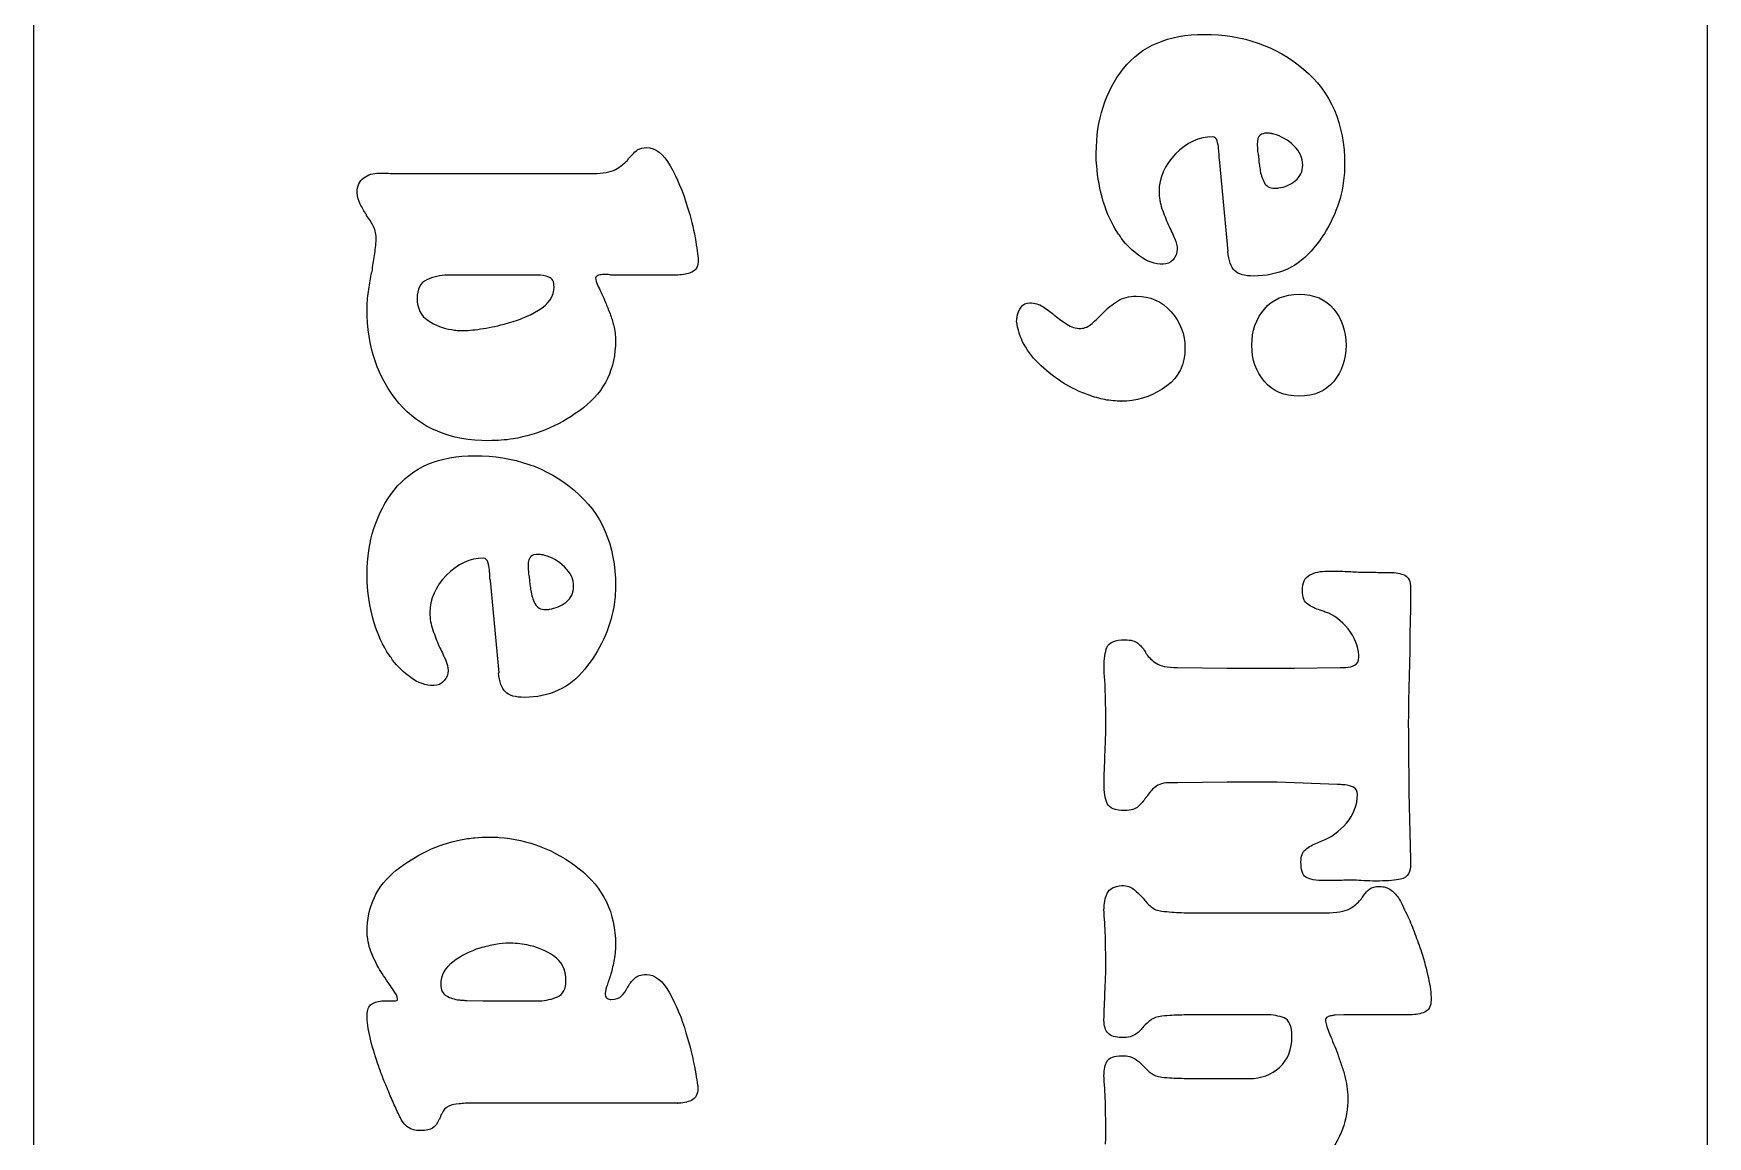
# Model space of a CAD drawing. Extents: x 0 to 771, y 958 to 1701.
# Drawn here: x 674.8 to 759.8, y 1334.8 to 1390.8 of the extents above; entities that cross this region are included whole.
import ezdxf

# ---------------------------------------------------------------- set-up
doc = ezdxf.new("R2010")
doc.units = 0
doc.layers.add('H0114_Printing', color=7, linetype='CONTINUOUS')

msp = doc.modelspace()

# ---------------------------------------------------------------- linework, layer by layer
at = {"layer": 'H0114_Printing', "color": 1}
for points in [[(674.770683, 1432.713064), (674.770683, 1303.945067)], [(759.809681, 1303.945067), (759.809681, 1432.713064)]]:
    msp.add_lwpolyline(points, dxfattribs=at)
at = {"layer": 'H0114_Printing', "color": 4}
for points in [[(728.759582, 1384.458265), (728.759582, 1384.770265)], [(734.998582, 1384.550265), (734.998582, 1384.677265)], [(735.460582, 1379.778266), (735.021582, 1384.470265)], [(736.985582, 1384.654265), (737.008582, 1384.654265)], [(692.319083, 1383.759065), (692.643083, 1383.759065)], [(692.989083, 1383.736065), (693.313083, 1383.736065), (693.637083, 1383.736065), (693.660083, 1383.736065)], [(693.660083, 1383.736065), (703.204082, 1383.736065)], [(737.817582, 1382.990265), (737.921582, 1382.990265)], [(691.696083, 1381.610065), (691.696083, 1381.645065)], [(735.437582, 1379.778266), (735.460582, 1379.778266)], [(696.225083, 1378.583066), (696.006083, 1378.583066), (695.809083, 1378.583066)], [(700.362082, 1378.583066), (700.303082, 1378.583066), (700.246082, 1378.583066), (700.084082, 1378.583066), (696.225083, 1378.583066)], [(703.978082, 1378.606066), (703.828082, 1378.606066), (703.793082, 1378.606066), (703.758082, 1378.606066)], [(707.502082, 1378.583066), (704.313082, 1378.583066), (704.221082, 1378.583066), (704.105082, 1378.583066)], [(739.065682, 1377.606866), (739.088682, 1377.606866)], [(730.307682, 1372.175866), (730.157682, 1372.175866), (730.006682, 1372.175866), (730.029682, 1372.175866)], [(691.719383, 1363.065666), (691.719383, 1363.377666)], [(697.958383, 1363.157666), (697.958383, 1363.284666)], [(699.945383, 1363.261666), (699.968383, 1363.261666)], [(698.420383, 1358.385666), (697.981383, 1363.077666)], [(700.777382, 1361.597666), (700.881382, 1361.597666)], [(742.093181, 1359.182566), (742.093181, 1359.227566), (742.093181, 1359.274566)], [(698.397383, 1358.385666), (698.420383, 1358.385666)], [(732.878182, 1358.650566), (735.402182, 1358.627566), (738.829182, 1358.627566)], [(738.829182, 1358.627566), (741.145181, 1358.650566), (741.272181, 1358.650566), (741.423181, 1358.650566)], [(741.099181, 1352.711566), (741.053181, 1352.711566), (741.007181, 1352.711566), (737.949182, 1352.827566), (735.402182, 1352.827566), (732.901182, 1352.804566), (732.577182, 1352.804566)], [(697.911783, 1350.043866), (698.154783, 1350.043866)], [(741.145181, 1347.835566), (740.787181, 1347.835566), (740.429181, 1347.835566)], [(741.861181, 1347.858566), (741.503181, 1347.858566)], [(743.145181, 1347.812566), (743.052181, 1347.812566), (742.958181, 1347.812566)], [(734.097582, 1346.195366), (734.120582, 1346.195366)], [(734.120582, 1346.195366), (740.405581, 1346.195366)], [(691.718783, 1345.087866), (691.718783, 1345.213866)], [(704.936782, 1342.394866), (704.959782, 1342.417866)], [(692.550783, 1341.724866), (693.081783, 1341.724866), (693.104783, 1341.724866)], [(696.779783, 1341.747866), (697.610783, 1341.724866), (700.037782, 1341.724866)], [(700.037782, 1341.724866), (700.245782, 1341.724866), (700.476782, 1341.724866)], [(737.375582, 1341.019366), (736.957582, 1341.019366), (734.131582, 1341.019366)], [(744.727581, 1341.019366), (741.330581, 1341.019366), (740.891581, 1340.996366)], [(734.108582, 1337.783367), (736.517582, 1337.783367)], [(707.501782, 1336.525867), (697.795783, 1336.525867), (696.709783, 1336.525867)], [(707.478782, 1336.525867), (707.501782, 1336.525867)]]:
    msp.add_lwpolyline(points, dxfattribs=at)
for points in [[(730.133582, 1389.056265), (731.050582, 1390.220265), (732.417582, 1390.801265), (734.235582, 1390.801265)], [(734.235582, 1390.801265), (736.207582, 1390.801265), (737.890582, 1390.216265), (739.284582, 1389.045265)], [(728.759582, 1384.770265), (728.759582, 1386.465265), (729.217582, 1387.894265), (730.133582, 1389.056265)], [(739.284582, 1389.045265), (740.679581, 1387.874265), (741.376581, 1386.257265), (741.376581, 1384.192265)], [(734.674582, 1385.602265), (733.981582, 1385.602265), (733.353582, 1385.313265), (732.791582, 1384.735265)], [(734.893582, 1385.394265), (734.855582, 1385.517265), (734.782582, 1385.587265), (734.674582, 1385.602265)], [(734.975582, 1385.001265), (734.959582, 1385.139265), (734.932582, 1385.271265), (734.893582, 1385.394265)], [(737.077582, 1385.683265), (736.985582, 1385.613265), (736.939582, 1385.455265), (736.939582, 1385.209265)], [(737.424582, 1385.786265), (737.286582, 1385.786265), (737.170582, 1385.752265), (737.077582, 1385.683265)], [(737.609582, 1385.775265), (737.547582, 1385.783265), (737.485582, 1385.786265), (737.424582, 1385.786265)], [(737.771582, 1385.740265), (737.724582, 1385.756265), (737.670582, 1385.767265), (737.609582, 1385.775265)], [(738.787582, 1385.151265), (738.479582, 1385.451265), (738.140582, 1385.648265), (737.771582, 1385.740265)], [(704.944082, 1384.406065), (704.975082, 1384.453065), (705.010082, 1384.499065), (705.049082, 1384.545065)], [(705.049082, 1384.545065), (705.088082, 1384.591065), (705.130082, 1384.638065), (705.177082, 1384.684065)], [(705.177082, 1384.684065), (705.269082, 1384.792065), (705.370082, 1384.880065), (705.478082, 1384.950065)], [(705.478082, 1384.950065), (705.586082, 1385.019065), (705.733082, 1385.054065), (705.919082, 1385.054065)], [(705.919082, 1385.054065), (706.368082, 1385.054065), (706.767082, 1384.745065), (707.114082, 1384.129065)], [(728.781582, 1384.146265), (728.766582, 1384.254265), (728.759582, 1384.358265), (728.759582, 1384.458265)], [(732.791582, 1384.735265), (732.228582, 1384.158265), (731.947582, 1383.522265), (731.947582, 1382.828265)], [(734.986582, 1384.828265), (734.978582, 1384.882265), (734.975582, 1384.940265), (734.975582, 1385.001265)], [(734.998582, 1384.677265), (734.998582, 1384.723265), (734.994582, 1384.774265), (734.986582, 1384.828265)], [(735.021582, 1384.470265), (735.005582, 1384.485265), (734.998582, 1384.512265), (734.998582, 1384.550265)], [(736.939582, 1385.209265), (736.939582, 1385.117265), (736.943582, 1385.024265), (736.950582, 1384.932265)], [(736.950582, 1384.932265), (736.958582, 1384.839265), (736.970582, 1384.747265), (736.985582, 1384.654265)], [(737.008582, 1384.654265), (736.993582, 1384.639265), (736.989582, 1384.616265), (736.997582, 1384.585265)], [(736.997582, 1384.585265), (737.004582, 1384.554265), (737.008582, 1384.531265), (737.008582, 1384.516265)], [(737.008582, 1384.516265), (737.008582, 1384.423265), (737.016582, 1384.331265), (737.031582, 1384.238265)], [(739.249582, 1384.169265), (739.249582, 1384.524265), (739.095582, 1384.850265), (738.787582, 1385.151265)], [(691.545083, 1383.517065), (691.769083, 1383.679065), (692.026083, 1383.759065), (692.319083, 1383.759065)], [(692.643083, 1383.759065), (692.751083, 1383.759065), (692.866083, 1383.752065), (692.989083, 1383.736065)], [(703.204082, 1383.736065), (703.699082, 1383.736065), (704.074082, 1383.806065), (704.329082, 1383.944065)], [(704.329082, 1383.944065), (704.584082, 1384.083065), (704.790082, 1384.237065), (704.944082, 1384.406065)], [(707.114082, 1384.129065), (707.462082, 1383.513065), (707.752082, 1382.827065), (707.985082, 1382.072065)], [(729.116582, 1382.320265), (728.940582, 1382.921265), (728.827582, 1383.530265), (728.781582, 1384.146265)], [(737.031582, 1384.238265), (737.046582, 1384.146265), (737.062582, 1384.053265), (737.077582, 1383.961265)], [(737.077582, 1383.961265), (737.108582, 1383.715265), (737.177582, 1383.491265), (737.286582, 1383.291265)], [(738.869582, 1383.372265), (739.123582, 1383.580265), (739.249582, 1383.846265), (739.249582, 1384.169265)], [(741.353581, 1383.661265), (741.337581, 1383.476265), (741.314581, 1383.291265), (741.283581, 1383.106265)], [(741.376581, 1384.192265), (741.376581, 1384.023265), (741.368581, 1383.846265), (741.353581, 1383.661265)], [(691.210083, 1382.766065), (691.210083, 1383.105065), (691.322083, 1383.355065), (691.545083, 1383.517065)], [(691.372083, 1382.176065), (691.279083, 1382.354065), (691.226083, 1382.550065), (691.210083, 1382.766065)], [(731.947582, 1382.828265), (731.947582, 1382.521265), (731.997582, 1382.228265), (732.097582, 1381.951265)], [(737.286582, 1383.291265), (737.393582, 1383.091265), (737.570582, 1382.990265), (737.817582, 1382.990265)], [(737.921582, 1382.990265), (737.959582, 1382.990265), (737.994582, 1382.998265), (738.025582, 1383.013265)], [(738.025582, 1383.013265), (738.333582, 1383.045265), (738.614582, 1383.164265), (738.869582, 1383.372265)], [(741.283581, 1383.106265), (741.083581, 1381.966265), (740.593581, 1380.919265), (739.816582, 1379.963266)], [(691.673083, 1381.657065), (691.565083, 1381.826065), (691.465083, 1382.000065), (691.372083, 1382.176065)], [(707.985082, 1382.072065), (708.155082, 1381.518065), (708.286082, 1380.986065), (708.379082, 1380.478065)], [(729.891582, 1380.656265), (729.552582, 1381.165265), (729.293582, 1381.719265), (729.116582, 1382.320265)], [(732.097582, 1381.951265), (732.198582, 1381.673265), (732.302582, 1381.404265), (732.409582, 1381.142265)], [(691.696083, 1381.645065), (691.696083, 1381.653065), (691.688083, 1381.657065), (691.673083, 1381.657065)], [(692.042083, 1381.044065), (691.950083, 1381.237065), (691.834083, 1381.425065), (691.696083, 1381.610065)], [(692.181083, 1380.385065), (692.181083, 1380.632065), (692.135083, 1380.852065), (692.042083, 1381.044065)], [(732.409582, 1381.142265), (732.532582, 1380.895265), (732.641582, 1380.664265), (732.733582, 1380.449265)], [(692.088083, 1379.577066), (692.135083, 1379.839066), (692.165083, 1380.108065), (692.181083, 1380.385065)], [(708.379082, 1380.478065), (708.472082, 1379.970066), (708.526082, 1379.592066), (708.542082, 1379.346066)], [(729.972582, 1380.552265), (729.948582, 1380.591265), (729.921582, 1380.626265), (729.891582, 1380.656265)], [(730.052582, 1380.426265), (730.021582, 1380.472265), (729.995582, 1380.514265), (729.972582, 1380.552265)], [(730.977582, 1379.536266), (730.607582, 1379.805266), (730.299582, 1380.102265), (730.052582, 1380.426265)], [(732.733582, 1380.449265), (732.825582, 1380.233265), (732.871582, 1380.048265), (732.871582, 1379.894266)], [(691.973083, 1378.768066), (692.004083, 1379.045066), (692.042083, 1379.315066), (692.088083, 1379.577066)], [(708.542082, 1379.346066), (708.542082, 1379.038066), (708.434082, 1378.833066), (708.218082, 1378.733066)], [(732.156582, 1379.131266), (731.739582, 1379.131266), (731.347582, 1379.266266), (730.977582, 1379.536266)], [(732.664582, 1379.362266), (732.525582, 1379.209266), (732.355582, 1379.131266), (732.156582, 1379.131266)], [(732.871582, 1379.894266), (732.871582, 1379.694266), (732.803582, 1379.517266), (732.664582, 1379.362266)], [(735.783582, 1378.807266), (735.599582, 1378.993266), (735.483582, 1379.316266), (735.437582, 1379.778266)], [(739.816582, 1379.963266), (739.038582, 1379.008266), (738.017582, 1378.530266), (736.754582, 1378.530266)], [(691.788083, 1377.739066), (691.834083, 1378.040066), (691.880083, 1378.329066), (691.927083, 1378.606066)], [(691.927083, 1378.606066), (691.942083, 1378.637066), (691.950083, 1378.668066), (691.950083, 1378.699066)], [(691.950083, 1378.699066), (691.950083, 1378.730066), (691.958083, 1378.753066), (691.973083, 1378.768066)], [(695.809083, 1378.583066), (695.424083, 1378.568066), (695.070083, 1378.487066), (694.746083, 1378.340066)], [(700.951082, 1378.479066), (700.773082, 1378.549066), (700.577082, 1378.583066), (700.362082, 1378.583066)], [(703.470082, 1378.572066), (703.384082, 1378.549066), (703.334082, 1378.498066), (703.319082, 1378.421066)], [(703.758082, 1378.606066), (703.650082, 1378.606066), (703.554082, 1378.595066), (703.470082, 1378.572066)], [(704.105082, 1378.583066), (704.074082, 1378.599066), (704.032082, 1378.606066), (703.978082, 1378.606066)], [(708.218082, 1378.733066), (708.002082, 1378.633066), (707.764082, 1378.583066), (707.502082, 1378.583066)], [(736.754582, 1378.530266), (736.292582, 1378.530266), (735.968582, 1378.623266), (735.783582, 1378.807266)], [(691.719083, 1376.850066), (691.719083, 1377.143066), (691.741083, 1377.439066), (691.788083, 1377.739066)], [(694.746083, 1378.340066), (694.422083, 1378.194066), (694.261083, 1377.874066), (694.261083, 1377.381066)], [(700.419082, 1376.792066), (700.951082, 1377.108066), (701.216082, 1377.505066), (701.216082, 1377.982066)], [(701.216082, 1377.982066), (701.216082, 1378.244066), (701.128082, 1378.410066), (700.951082, 1378.479066)], [(703.319082, 1378.421066), (703.319082, 1378.344066), (703.373082, 1378.194066), (703.481082, 1377.971066)], [(703.481082, 1377.971066), (703.589082, 1377.747066), (703.704082, 1377.490066), (703.828082, 1377.197066)], [(693.336083, 1372.078066), (692.258083, 1373.349066), (691.719083, 1374.940066), (691.719083, 1376.850066)], [(694.261083, 1377.381066), (694.261083, 1376.889066), (694.446083, 1376.519066), (694.815083, 1376.272066)], [(698.674083, 1376.087066), (699.306083, 1376.242066), (699.888083, 1376.476066), (700.419082, 1376.792066)], [(703.828082, 1377.197066), (703.905082, 1377.012066), (703.981082, 1376.819066), (704.059082, 1376.619066)], [(724.737682, 1376.497866), (724.769682, 1376.666866), (724.837682, 1376.820866), (724.945682, 1376.959866)], [(724.945682, 1376.959866), (725.053682, 1377.097866), (725.200682, 1377.167866), (725.384682, 1377.167866)], [(725.384682, 1377.167866), (725.631682, 1377.167866), (725.851682, 1377.105866), (726.043682, 1376.982866)], [(726.043682, 1376.982866), (726.235682, 1376.859866), (726.425682, 1376.720866), (726.609682, 1376.566866)], [(729.128682, 1376.682866), (729.328682, 1376.897866), (729.563682, 1377.090866), (729.833682, 1377.259866)], [(729.833682, 1377.259866), (730.102682, 1377.429866), (730.422682, 1377.513866), (730.792682, 1377.513866)], [(730.792682, 1377.513866), (731.500682, 1377.513866), (732.089682, 1377.248866), (732.559682, 1376.716866)], [(736.661682, 1375.018866), (736.661682, 1375.742866), (736.873682, 1376.354866), (737.297682, 1376.855866)], [(737.297682, 1376.855866), (737.720682, 1377.356866), (738.309682, 1377.606866), (739.065682, 1377.606866)], [(739.088682, 1377.606866), (739.827682, 1377.606866), (740.405681, 1377.356866), (740.821681, 1376.855866)], [(740.821681, 1376.855866), (741.237681, 1376.354866), (741.445681, 1375.742866), (741.445681, 1375.018866)], [(694.815083, 1376.272066), (695.185083, 1376.026066), (695.585083, 1375.872066), (696.017083, 1375.810066)], [(697.484083, 1375.844066), (697.862083, 1375.899066), (698.258083, 1375.980066), (698.674083, 1376.087066)], [(704.059082, 1376.619066), (704.135082, 1376.419066), (704.197082, 1376.218066), (704.244082, 1376.018066)], [(704.244082, 1376.018066), (704.274082, 1375.895066), (704.297082, 1375.768066), (704.313082, 1375.637066)], [(724.714682, 1376.242866), (724.714682, 1376.288866), (724.718682, 1376.331866), (724.726682, 1376.370866)], [(725.951682, 1373.977866), (725.219682, 1374.656866), (724.806682, 1375.411866), (724.714682, 1376.242866)], [(724.726682, 1376.370866), (724.734682, 1376.408866), (724.737682, 1376.450866), (724.737682, 1376.497866)], [(726.609682, 1376.566866), (726.625682, 1376.551866), (726.640682, 1376.535866), (726.655682, 1376.520866)], [(726.655682, 1376.520866), (726.856682, 1376.366866), (727.060682, 1376.219866), (727.268682, 1376.081866)], [(727.268682, 1376.081866), (727.476682, 1375.942866), (727.711682, 1375.873866), (727.973682, 1375.873866)], [(727.973682, 1375.873866), (728.080682, 1375.873866), (728.181682, 1375.896866), (728.273682, 1375.942866)], [(728.273682, 1375.942866), (728.365682, 1375.988866), (728.458682, 1376.050866), (728.550682, 1376.127866)], [(728.550682, 1376.127866), (728.643682, 1376.204866), (728.739682, 1376.292866), (728.839682, 1376.393866)], [(728.839682, 1376.393866), (728.940682, 1376.493866), (729.035682, 1376.589866), (729.128682, 1376.682866)], [(732.559682, 1376.716866), (733.029682, 1376.185866), (733.265682, 1375.572866), (733.265682, 1374.879866)], [(696.017083, 1375.810066), (696.109083, 1375.795066), (696.202083, 1375.784066), (696.294083, 1375.775066)], [(696.294083, 1375.775066), (696.386083, 1375.768066), (696.471083, 1375.764066), (696.548083, 1375.764066)], [(696.548083, 1375.764066), (696.795083, 1375.764066), (697.107083, 1375.791066), (697.484083, 1375.844066)], [(704.336082, 1375.255066), (704.336082, 1373.823066), (703.793082, 1372.687066), (702.707082, 1371.847066)], [(704.313082, 1375.637066), (704.328082, 1375.506066), (704.336082, 1375.379066), (704.336082, 1375.255066)], [(733.265682, 1374.879866), (733.265682, 1374.047866), (732.956682, 1373.404866), (732.340682, 1372.950866)], [(737.297682, 1373.180866), (736.873682, 1373.681866), (736.661682, 1374.294866), (736.661682, 1375.018866)], [(741.445681, 1375.018866), (741.445681, 1374.294866), (741.237681, 1373.681866), (740.821681, 1373.180866)], [(728.342682, 1372.499866), (727.480682, 1372.807866), (726.682682, 1373.300866), (725.951682, 1373.977866)], [(732.340682, 1372.950866), (731.724682, 1372.495866), (731.046682, 1372.237866), (730.307682, 1372.175866)], [(739.065682, 1372.429866), (738.309682, 1372.429866), (737.720682, 1372.680866), (737.297682, 1373.180866)], [(740.821681, 1373.180866), (740.405681, 1372.680866), (739.819682, 1372.429866), (739.065682, 1372.429866)], [(697.912083, 1370.172066), (695.940083, 1370.172066), (694.415083, 1370.807066), (693.336083, 1372.078066)], [(702.707082, 1371.847066), (701.621082, 1371.007066), (700.430082, 1370.480066), (699.137083, 1370.264066)], [(729.197682, 1372.256866), (728.920682, 1372.310866), (728.635682, 1372.391866), (728.342682, 1372.499866)], [(730.029682, 1372.175866), (729.752682, 1372.175866), (729.474682, 1372.202866), (729.197682, 1372.256866)], [(698.524083, 1370.195066), (698.316083, 1370.180066), (698.112083, 1370.172066), (697.912083, 1370.172066)], [(699.137083, 1370.264066), (698.936083, 1370.233066), (698.732083, 1370.210066), (698.524083, 1370.195066)], [(693.093383, 1367.663666), (694.010383, 1368.827666), (695.377383, 1369.408666), (697.195383, 1369.408666)], [(697.195383, 1369.408666), (699.167383, 1369.408666), (700.850382, 1368.823666), (702.244382, 1367.652666)], [(691.719383, 1363.377666), (691.719383, 1365.071666), (692.177383, 1366.501666), (693.093383, 1367.663666)], [(702.244382, 1367.652666), (703.639382, 1366.481666), (704.336382, 1364.864666), (704.336382, 1362.799666)], [(697.634383, 1364.209666), (696.941383, 1364.209666), (696.313383, 1363.920666), (695.751383, 1363.342666)], [(697.853383, 1364.001666), (697.815383, 1364.124666), (697.742383, 1364.194666), (697.634383, 1364.209666)], [(700.037382, 1364.290666), (699.945383, 1364.220666), (699.899383, 1364.062666), (699.899383, 1363.816666)], [(700.384382, 1364.393666), (700.246382, 1364.393666), (700.130382, 1364.359666), (700.037382, 1364.290666)], [(700.569382, 1364.382666), (700.507382, 1364.390666), (700.445382, 1364.393666), (700.384382, 1364.393666)], [(700.731382, 1364.347666), (700.684382, 1364.363666), (700.630382, 1364.374666), (700.569382, 1364.382666)], [(701.747382, 1363.758666), (701.439382, 1364.058666), (701.100382, 1364.255666), (700.731382, 1364.347666)], [(695.751383, 1363.342666), (695.188383, 1362.765666), (694.907383, 1362.129666), (694.907383, 1361.435666)], [(697.935383, 1363.608666), (697.919383, 1363.746666), (697.892383, 1363.878666), (697.853383, 1364.001666)], [(697.946383, 1363.435666), (697.938383, 1363.489666), (697.935383, 1363.547666), (697.935383, 1363.608666)], [(697.958383, 1363.284666), (697.958383, 1363.330666), (697.954383, 1363.381666), (697.946383, 1363.435666)], [(699.899383, 1363.816666), (699.899383, 1363.724666), (699.903383, 1363.631666), (699.910383, 1363.539666)], [(699.910383, 1363.539666), (699.918383, 1363.446666), (699.930383, 1363.354666), (699.945383, 1363.261666)], [(699.968383, 1363.261666), (699.953383, 1363.246666), (699.949383, 1363.223666), (699.957383, 1363.192666)], [(699.957383, 1363.192666), (699.964383, 1363.161666), (699.968383, 1363.138666), (699.968383, 1363.123666)], [(702.209382, 1362.776666), (702.209382, 1363.131666), (702.055382, 1363.457666), (701.747382, 1363.758666)], [(739.227182, 1362.555566), (739.227182, 1362.956566), (739.354182, 1363.222566), (739.609182, 1363.353566)], [(739.609182, 1363.353566), (739.863182, 1363.483566), (740.159181, 1363.549566), (740.498181, 1363.549566)], [(740.498181, 1363.549566), (740.762181, 1363.549566), (741.026181, 1363.546566), (741.289181, 1363.538566)], [(741.289181, 1363.538566), (741.553181, 1363.530566), (741.817181, 1363.518566), (742.081181, 1363.503566)], [(742.081181, 1363.503566), (742.344181, 1363.503566), (742.608181, 1363.499566), (742.872181, 1363.491566)], [(742.872181, 1363.491566), (743.136181, 1363.483566), (743.400181, 1363.480566), (743.664181, 1363.480566)], [(743.664181, 1363.480566), (743.972181, 1363.480566), (744.226181, 1363.433566), (744.427181, 1363.341566)], [(744.427181, 1363.341566), (744.626181, 1363.249566), (744.727181, 1363.025566), (744.727181, 1362.671566)], [(691.741383, 1362.753666), (691.726383, 1362.861666), (691.719383, 1362.965666), (691.719383, 1363.065666)], [(692.076383, 1360.927666), (691.900383, 1361.528666), (691.787383, 1362.137666), (691.741383, 1362.753666)], [(697.981383, 1363.077666), (697.965383, 1363.092666), (697.958383, 1363.119666), (697.958383, 1363.157666)], [(699.968383, 1363.123666), (699.968383, 1363.030666), (699.976383, 1362.938666), (699.991383, 1362.845666)], [(699.991383, 1362.845666), (700.006382, 1362.753666), (700.022382, 1362.660666), (700.037382, 1362.568666)], [(700.037382, 1362.568666), (700.068382, 1362.322666), (700.137382, 1362.098666), (700.246382, 1361.898666)], [(701.829382, 1361.979666), (702.083382, 1362.187666), (702.209382, 1362.453666), (702.209382, 1362.776666)], [(704.336382, 1362.799666), (704.336382, 1362.630666), (704.328382, 1362.453666), (704.313382, 1362.267666)], [(739.504182, 1361.862566), (739.320182, 1361.986566), (739.227182, 1362.216566), (739.227182, 1362.555566)], [(744.727181, 1362.671566), (744.727181, 1362.116566), (744.719181, 1361.558566), (744.704181, 1360.995566)], [(700.246382, 1361.898666), (700.353382, 1361.698666), (700.530382, 1361.597666), (700.777382, 1361.597666)], [(700.881382, 1361.597666), (700.919382, 1361.597666), (700.954382, 1361.605666), (700.985382, 1361.620666)], [(700.985382, 1361.620666), (701.293382, 1361.651666), (701.574382, 1361.771666), (701.829382, 1361.979666)], [(704.243382, 1361.713666), (704.043382, 1360.573666), (703.553382, 1359.526666), (702.776382, 1358.570666)], [(704.313382, 1362.267666), (704.297382, 1362.082666), (704.274382, 1361.898666), (704.243382, 1361.713666)], [(740.128181, 1361.561566), (739.898182, 1361.639566), (739.689182, 1361.739566), (739.504182, 1361.862566)], [(740.232181, 1361.527566), (740.194181, 1361.535566), (740.159181, 1361.547566), (740.128181, 1361.561566)], [(740.336181, 1361.492566), (740.305181, 1361.508566), (740.270181, 1361.520566), (740.232181, 1361.527566)], [(740.371181, 1361.481566), (740.363181, 1361.489566), (740.352181, 1361.492566), (740.336181, 1361.492566)], [(740.406181, 1361.469566), (740.390181, 1361.469566), (740.379181, 1361.473566), (740.371181, 1361.481566)], [(692.851383, 1359.263666), (692.512383, 1359.772666), (692.253383, 1360.326666), (692.076383, 1360.927666)], [(694.907383, 1361.435666), (694.907383, 1361.128666), (694.957383, 1360.835666), (695.057383, 1360.558666)], [(741.549181, 1360.614566), (741.218181, 1361.030566), (740.837181, 1361.315566), (740.406181, 1361.469566)], [(744.704181, 1360.995566), (744.688181, 1360.433566), (744.681181, 1359.867566), (744.681181, 1359.297566)], [(695.057383, 1360.558666), (695.158383, 1360.280666), (695.262383, 1360.011666), (695.369383, 1359.748666)], [(729.302182, 1359.678566), (729.402182, 1359.933566), (729.706182, 1360.059566), (730.215182, 1360.059566)], [(730.215182, 1360.059566), (730.524182, 1360.059566), (730.743182, 1360.002566), (730.875182, 1359.886566)], [(730.875182, 1359.886566), (731.006182, 1359.771566), (731.125182, 1359.636566), (731.233182, 1359.482566)], [(742.093181, 1359.274566), (742.062181, 1359.751566), (741.881181, 1360.198566), (741.549181, 1360.614566)], [(692.932383, 1359.159666), (692.908383, 1359.198666), (692.881383, 1359.233666), (692.851383, 1359.263666)], [(693.012383, 1359.032666), (692.981383, 1359.079666), (692.955383, 1359.121666), (692.932383, 1359.159666)], [(693.937383, 1358.143666), (693.567383, 1358.412666), (693.259383, 1358.709666), (693.012383, 1359.032666)], [(695.369383, 1359.748666), (695.492383, 1359.502666), (695.601383, 1359.271666), (695.693383, 1359.056666)], [(695.693383, 1359.056666), (695.785383, 1358.840666), (695.831383, 1358.655666), (695.831383, 1358.501666)], [(729.152182, 1358.696566), (729.152182, 1359.097566), (729.202182, 1359.424566), (729.302182, 1359.678566)], [(731.233182, 1359.482566), (731.249182, 1359.466566), (731.261182, 1359.447566), (731.268182, 1359.424566)], [(731.268182, 1359.424566), (731.276182, 1359.401566), (731.288182, 1359.374566), (731.303182, 1359.343566)], [(731.303182, 1359.343566), (731.426182, 1359.174566), (731.592182, 1359.016566), (731.801182, 1358.870566)], [(741.885181, 1358.777566), (742.023181, 1358.846566), (742.093181, 1358.981566), (742.093181, 1359.182566)], [(744.681181, 1359.297566), (744.665181, 1358.727566), (744.650181, 1358.161566), (744.634181, 1357.599566)], [(695.116383, 1357.738666), (694.699383, 1357.738666), (694.306383, 1357.873666), (693.937383, 1358.143666)], [(695.831383, 1358.501666), (695.831383, 1358.301666), (695.763383, 1358.124666), (695.624383, 1357.969666)], [(698.743383, 1357.414666), (698.559383, 1357.600666), (698.443383, 1357.923666), (698.397383, 1358.385666)], [(702.776382, 1358.570666), (701.998382, 1357.615666), (700.977382, 1357.137666), (699.714383, 1357.137666)], [(729.163182, 1358.326566), (729.156182, 1358.450566), (729.152182, 1358.573566), (729.152182, 1358.696566)], [(729.198182, 1357.957566), (729.183182, 1358.080566), (729.171182, 1358.203566), (729.163182, 1358.326566)], [(731.801182, 1358.870566), (732.009182, 1358.723566), (732.368182, 1358.650566), (732.878182, 1358.650566)], [(741.423181, 1358.650566), (741.592181, 1358.665566), (741.746181, 1358.708566), (741.885181, 1358.777566)], [(695.624383, 1357.969666), (695.485383, 1357.816666), (695.315383, 1357.738666), (695.116383, 1357.738666)], [(699.714383, 1357.137666), (699.252383, 1357.137666), (698.928383, 1357.230666), (698.743383, 1357.414666)], [(729.233182, 1356.882566), (729.225182, 1357.244566), (729.214182, 1357.602566), (729.198182, 1357.957566)], [(744.634181, 1357.599566), (744.619181, 1357.036566), (744.611181, 1356.477566), (744.611181, 1355.923566)], [(729.244182, 1355.784566), (729.244182, 1356.154566), (729.241182, 1356.520566), (729.233182, 1356.882566)], [(729.233182, 1355.022566), (729.241182, 1355.268566), (729.244182, 1355.522566), (729.244182, 1355.784566)], [(744.611181, 1355.923566), (744.611181, 1355.322566), (744.615181, 1354.718566), (744.623181, 1354.109566)], [(729.198182, 1354.259566), (729.214182, 1354.522566), (729.225182, 1354.775566), (729.233182, 1355.022566)], [(729.175182, 1353.508566), (729.191182, 1353.762566), (729.198182, 1354.013566), (729.198182, 1354.259566)], [(744.623181, 1354.109566), (744.630181, 1353.500566), (744.634181, 1352.896566), (744.634181, 1352.295566)], [(729.152182, 1352.757566), (729.152182, 1353.004566), (729.160182, 1353.254566), (729.175182, 1353.508566)], [(729.314182, 1351.752566), (729.206182, 1351.991566), (729.152182, 1352.326566), (729.152182, 1352.757566)], [(731.743182, 1352.584566), (731.574182, 1352.437566), (731.434182, 1352.272566), (731.327182, 1352.087566)], [(732.577182, 1352.804566), (732.191182, 1352.804566), (731.913182, 1352.730566), (731.743182, 1352.584566)], [(741.237181, 1352.699566), (741.191181, 1352.707566), (741.145181, 1352.711566), (741.099181, 1352.711566)], [(741.399181, 1352.688566), (741.338181, 1352.688566), (741.284181, 1352.692566), (741.237181, 1352.699566)], [(741.827181, 1352.572566), (741.696181, 1352.634566), (741.553181, 1352.673566), (741.399181, 1352.688566)], [(741.469181, 1350.758566), (741.838181, 1351.197566), (742.023181, 1351.679566), (742.023181, 1352.203566)], [(742.023181, 1352.203566), (742.023181, 1352.387566), (741.957181, 1352.511566), (741.827181, 1352.572566)], [(744.634181, 1352.295566), (744.650181, 1351.694566), (744.665181, 1351.090566), (744.681181, 1350.481566)], [(730.215182, 1351.394566), (729.721182, 1351.394566), (729.421182, 1351.513566), (729.314182, 1351.752566)], [(730.886182, 1351.590566), (730.747182, 1351.460566), (730.524182, 1351.394566), (730.215182, 1351.394566)], [(731.280182, 1352.041566), (731.156182, 1351.872566), (731.025182, 1351.721566), (730.886182, 1351.590566)], [(731.292182, 1352.075566), (731.284182, 1352.068566), (731.280182, 1352.056566), (731.280182, 1352.041566)], [(731.327182, 1352.087566), (731.311182, 1352.087566), (731.299182, 1352.083566), (731.292182, 1352.075566)], [(740.221181, 1349.846566), (740.683181, 1350.015566), (741.099181, 1350.319566), (741.469181, 1350.758566)], [(744.681181, 1350.481566), (744.696181, 1349.873566), (744.712181, 1349.268566), (744.727181, 1348.667566)], [(693.197783, 1348.356866), (694.183783, 1349.142866), (695.269783, 1349.658866), (696.455783, 1349.905866)], [(696.455783, 1349.905866), (696.702783, 1349.951866), (696.948783, 1349.985866), (697.195783, 1350.008866)], [(697.195783, 1350.008866), (697.441783, 1350.031866), (697.680783, 1350.043866), (697.911783, 1350.043866)], [(698.154783, 1350.043866), (698.238783, 1350.043866), (698.327783, 1350.035866), (698.420783, 1350.020866)], [(698.420783, 1350.020866), (699.898783, 1349.928866), (701.254782, 1349.400866), (702.487782, 1348.437866)], [(739.400182, 1349.418566), (739.562182, 1349.549566), (739.759182, 1349.661566), (739.989182, 1349.753566)], [(739.989182, 1349.753566), (740.021181, 1349.768566), (740.055181, 1349.784566), (740.094181, 1349.799566)], [(740.094181, 1349.799566), (740.132181, 1349.815566), (740.175181, 1349.830566), (740.221181, 1349.846566)], [(739.158182, 1348.783566), (739.158182, 1349.075566), (739.239182, 1349.287566), (739.400182, 1349.418566)], [(739.400182, 1348.008566), (739.239182, 1348.124566), (739.158182, 1348.382566), (739.158182, 1348.783566)], [(691.718783, 1345.213866), (691.718783, 1346.523866), (692.211783, 1347.571866), (693.197783, 1348.356866)], [(702.487782, 1348.437866), (703.719782, 1347.475866), (704.335782, 1346.192866), (704.335782, 1344.589866)], [(740.429181, 1347.835566), (739.905182, 1347.835566), (739.562182, 1347.893566), (739.400182, 1348.008566)], [(744.219181, 1347.904566), (744.094181, 1347.874566), (743.938181, 1347.851566), (743.752181, 1347.835566)], [(744.623181, 1348.182566), (744.554181, 1348.043566), (744.419181, 1347.950566), (744.219181, 1347.904566)], [(744.727181, 1348.667566), (744.727181, 1348.482566), (744.692181, 1348.320566), (744.623181, 1348.182566)], [(729.151582, 1346.334366), (729.151582, 1346.673366), (729.205582, 1346.958366), (729.313582, 1347.188366)], [(729.313582, 1347.188366), (729.421582, 1347.420366), (729.667582, 1347.551366), (730.053582, 1347.581366)], [(730.053582, 1347.581366), (730.315582, 1347.581366), (730.526582, 1347.512366), (730.688582, 1347.373366)], [(730.688582, 1347.373366), (730.850582, 1347.235366), (731.000582, 1347.089366), (731.139582, 1346.935366)], [(741.503181, 1347.858566), (741.388181, 1347.858566), (741.268181, 1347.851566), (741.145181, 1347.835566)], [(742.364181, 1347.824566), (742.169181, 1347.831566), (742.001181, 1347.843566), (741.861181, 1347.858566)], [(742.277581, 1346.992366), (742.308581, 1347.030366), (742.332581, 1347.065366), (742.347581, 1347.096366)], [(742.347581, 1347.096366), (742.440581, 1347.220366), (742.542581, 1347.323366), (742.651581, 1347.408366)], [(742.958181, 1347.812566), (742.756181, 1347.812566), (742.558181, 1347.816566), (742.364181, 1347.824566)], [(742.651581, 1347.408366), (742.760581, 1347.493366), (742.924581, 1347.535366), (743.143581, 1347.535366)], [(743.143581, 1347.535366), (743.377581, 1347.535366), (743.576581, 1347.474366), (743.739581, 1347.350366)], [(743.752181, 1347.835566), (743.565181, 1347.820566), (743.363181, 1347.812566), (743.145181, 1347.812566)], [(743.739581, 1347.350366), (743.903581, 1347.227366), (744.039581, 1347.073366), (744.149581, 1346.888366)], [(729.163582, 1345.999366), (729.155582, 1346.114366), (729.151582, 1346.226366), (729.151582, 1346.334366)], [(731.139582, 1346.935366), (731.262582, 1346.781366), (731.397582, 1346.638366), (731.543582, 1346.507366)], [(731.543582, 1346.507366), (731.690582, 1346.376366), (731.870582, 1346.303366), (732.086582, 1346.288366)], [(732.086582, 1346.288366), (732.425582, 1346.241366), (732.760582, 1346.214366), (733.091582, 1346.206366)], [(733.091582, 1346.206366), (733.423582, 1346.199366), (733.758582, 1346.195366), (734.097582, 1346.195366)], [(740.405581, 1346.195366), (740.967581, 1346.195366), (741.372581, 1346.264366), (741.622581, 1346.403366)], [(741.622581, 1346.403366), (741.871581, 1346.541366), (742.058581, 1346.696366), (742.184581, 1346.865366)], [(742.184581, 1346.865366), (742.215581, 1346.911366), (742.246581, 1346.954366), (742.277581, 1346.992366)], [(744.149581, 1346.888366), (744.226581, 1346.765366), (744.299581, 1346.627366), (744.368581, 1346.472366)], [(744.368581, 1346.472366), (744.438581, 1346.319366), (744.510581, 1346.164366), (744.588581, 1346.010366)], [(729.198582, 1345.664366), (729.182582, 1345.771366), (729.171582, 1345.883366), (729.163582, 1345.999366)], [(729.209582, 1345.328366), (729.201582, 1345.444366), (729.198582, 1345.556366), (729.198582, 1345.664366)], [(729.221582, 1344.993366), (729.221582, 1345.101366), (729.217582, 1345.213366), (729.209582, 1345.328366)], [(744.588581, 1346.010366), (744.711581, 1345.733366), (744.831581, 1345.440366), (744.946581, 1345.132366)], [(691.741783, 1344.982866), (691.726783, 1345.013866), (691.718783, 1345.048866), (691.718783, 1345.087866)], [(692.007783, 1343.989866), (691.860783, 1344.313866), (691.772783, 1344.644866), (691.741783, 1344.982866)], [(698.246783, 1344.589866), (697.992783, 1344.543866), (697.726783, 1344.482866), (697.449783, 1344.404866)], [(698.905783, 1344.659866), (698.720783, 1344.659866), (698.500783, 1344.636866), (698.246783, 1344.589866)], [(699.355783, 1344.636866), (699.194783, 1344.651866), (699.043783, 1344.659866), (698.905783, 1344.659866)], [(699.829783, 1344.566866), (699.675783, 1344.597866), (699.517783, 1344.620866), (699.355783, 1344.636866)], [(701.192782, 1344.012866), (700.777782, 1344.289866), (700.322782, 1344.474866), (699.829783, 1344.566866)], [(704.335782, 1344.589866), (704.335782, 1344.281866), (704.308782, 1343.996866), (704.254782, 1343.735866)], [(729.232582, 1344.335366), (729.225582, 1344.558366), (729.221582, 1344.778366), (729.221582, 1344.993366)], [(744.946581, 1345.132366), (745.062581, 1344.824366), (745.173581, 1344.516366), (745.281581, 1344.207366)], [(692.480783, 1343.111866), (692.311783, 1343.373866), (692.153783, 1343.665866), (692.007783, 1343.989866)], [(696.085783, 1343.712866), (695.670783, 1343.404866), (695.461783, 1343.018866), (695.461783, 1342.556866)], [(697.449783, 1344.404866), (696.955783, 1344.251866), (696.501783, 1344.020866), (696.085783, 1343.712866)], [(701.816782, 1342.764866), (701.816782, 1343.318866), (701.608782, 1343.735866), (701.192782, 1344.012866)], [(704.254782, 1343.735866), (704.200782, 1343.473866), (704.142782, 1343.234866), (704.081782, 1343.018866)], [(729.244582, 1343.653366), (729.244582, 1343.884366), (729.240582, 1344.112366), (729.232582, 1344.335366)], [(729.232582, 1342.925366), (729.240582, 1343.164366), (729.244582, 1343.407366), (729.244582, 1343.653366)], [(745.281581, 1344.207366), (745.420581, 1343.761366), (745.536581, 1343.325366), (745.628581, 1342.902366)], [(693.024783, 1342.314866), (692.862783, 1342.537866), (692.681783, 1342.803866), (692.480783, 1343.111866)], [(704.081782, 1343.018866), (704.004782, 1342.803866), (703.938782, 1342.610866), (703.885782, 1342.441866)], [(704.959782, 1342.417866), (705.051782, 1342.587866), (705.163782, 1342.737866), (705.295782, 1342.868866)], [(705.295782, 1342.868866), (705.425782, 1342.999866), (705.629782, 1343.064866), (705.907782, 1343.064866)], [(705.907782, 1343.064866), (706.338782, 1343.064866), (706.727782, 1342.756866), (707.073782, 1342.140866)], [(729.198582, 1342.197366), (729.213582, 1342.444366), (729.225582, 1342.686366), (729.232582, 1342.925366)], [(745.628581, 1342.902366), (745.720581, 1342.478366), (745.766581, 1342.105366), (745.766581, 1341.781366)], [(693.266783, 1341.840866), (693.266783, 1341.932866), (693.185783, 1342.090866), (693.024783, 1342.314866)], [(695.461783, 1342.556866), (695.461783, 1342.279866), (695.557783, 1342.086866), (695.750783, 1341.978866)], [(695.750783, 1341.978866), (695.943783, 1341.871866), (696.162783, 1341.801866), (696.409783, 1341.770866)], [(700.476782, 1341.724866), (700.800782, 1341.740866), (701.104782, 1341.809866), (701.389782, 1341.932866)], [(701.389782, 1341.932866), (701.674782, 1342.056866), (701.816782, 1342.333866), (701.816782, 1342.764866)], [(703.885782, 1342.441866), (703.831782, 1342.271866), (703.804782, 1342.132866), (703.804782, 1342.025866)], [(703.804782, 1342.025866), (703.819782, 1341.947866), (703.858782, 1341.890866), (703.919782, 1341.851866)], [(704.104782, 1341.793866), (704.351782, 1341.793866), (704.532782, 1341.855866), (704.647782, 1341.978866)], [(704.647782, 1341.978866), (704.763782, 1342.101866), (704.859782, 1342.240866), (704.936782, 1342.394866)], [(707.073782, 1342.140866), (707.420782, 1341.524866), (707.701782, 1340.846866), (707.917782, 1340.107866)], [(729.174582, 1341.469366), (729.190582, 1341.708366), (729.198582, 1341.951366), (729.198582, 1342.197366)], [(691.718783, 1341.007866), (691.718783, 1341.270866), (691.795783, 1341.455866), (691.949783, 1341.562866)], [(691.949783, 1341.562866), (692.103783, 1341.670866), (692.303783, 1341.724866), (692.550783, 1341.724866)], [(693.104783, 1341.724866), (693.151783, 1341.724866), (693.189783, 1341.732866), (693.220783, 1341.747866)], [(693.220783, 1341.747866), (693.251783, 1341.763866), (693.266783, 1341.793866), (693.266783, 1341.840866)], [(696.409783, 1341.770866), (696.470783, 1341.770866), (696.532783, 1341.767866), (696.594783, 1341.758866)], [(696.594783, 1341.758866), (696.655783, 1341.751866), (696.717783, 1341.747866), (696.779783, 1341.747866)], [(703.919782, 1341.851866), (703.981782, 1341.813866), (704.043782, 1341.793866), (704.104782, 1341.793866)], [(729.151582, 1340.741366), (729.151582, 1340.988366), (729.159582, 1341.230366), (729.174582, 1341.469366)], [(745.443581, 1341.157366), (745.227581, 1341.065366), (744.988581, 1341.019366), (744.727581, 1341.019366)], [(745.766581, 1341.781366), (745.766581, 1341.458366), (745.659581, 1341.249366), (745.443581, 1341.157366)], [(691.868783, 1339.864867), (691.768783, 1340.288866), (691.718783, 1340.669866), (691.718783, 1341.007866)], [(729.359582, 1340.083366), (729.221582, 1340.229366), (729.151582, 1340.449366), (729.151582, 1340.741366)], [(731.165582, 1340.418366), (731.056582, 1340.279366), (730.925582, 1340.152366), (730.771582, 1340.036366)], [(731.524582, 1340.753366), (731.392582, 1340.653366), (731.273582, 1340.541366), (731.165582, 1340.418366)], [(732.092582, 1340.949366), (731.844582, 1340.919366), (731.655582, 1340.853366), (731.524582, 1340.753366)], [(733.099582, 1341.007366), (732.767582, 1340.999366), (732.431582, 1340.980366), (732.092582, 1340.949366)], [(734.131582, 1341.019366), (733.775582, 1341.019366), (733.432582, 1341.015366), (733.099582, 1341.007366)], [(738.301582, 1340.857366), (738.038582, 1340.964366), (737.730582, 1341.019366), (737.375582, 1341.019366)], [(738.695582, 1339.933367), (738.695582, 1340.441366), (738.564582, 1340.749366), (738.301582, 1340.857366)], [(740.498581, 1340.903366), (740.436581, 1340.872366), (740.405581, 1340.818366), (740.405581, 1340.741366)], [(740.405581, 1340.741366), (740.405581, 1340.618366), (740.463581, 1340.414366), (740.579581, 1340.129366)], [(740.729581, 1340.972366), (740.636581, 1340.957366), (740.559581, 1340.934366), (740.498581, 1340.903366)], [(740.798581, 1340.984366), (740.767581, 1340.976366), (740.744581, 1340.972366), (740.729581, 1340.972366)], [(740.891581, 1340.996366), (740.860581, 1340.996366), (740.829581, 1340.992366), (740.798581, 1340.984366)], [(692.250783, 1338.558867), (692.095783, 1339.005867), (691.969783, 1339.440867), (691.868783, 1339.864867)], [(707.917782, 1340.107866), (708.102782, 1339.506867), (708.244782, 1338.936867), (708.344782, 1338.396867)], [(730.053582, 1339.863367), (729.729582, 1339.863367), (729.498582, 1339.937367), (729.359582, 1340.083366)], [(730.771582, 1340.036366), (730.616582, 1339.921367), (730.377582, 1339.863367), (730.053582, 1339.863367)], [(738.070582, 1338.350367), (738.487582, 1338.727367), (738.695582, 1339.254367), (738.695582, 1339.933367)], [(740.579581, 1340.129366), (740.694581, 1339.844367), (740.829581, 1339.516367), (740.983581, 1339.147367)], [(692.480783, 1337.923867), (692.403783, 1338.131867), (692.326783, 1338.342867), (692.250783, 1338.558867)], [(729.151582, 1337.922367), (729.151582, 1338.246367), (729.205582, 1338.496367), (729.313582, 1338.673367)], [(729.313582, 1338.673367), (729.421582, 1338.851367), (729.667582, 1338.939367), (730.053582, 1338.939367)], [(730.053582, 1338.939367), (730.361582, 1338.939367), (730.597582, 1338.881367), (730.759582, 1338.765367)], [(730.759582, 1338.765367), (730.921582, 1338.650367), (731.064582, 1338.523367), (731.188582, 1338.384367)], [(740.983581, 1339.147367), (741.044581, 1338.962367), (741.110581, 1338.769367), (741.180581, 1338.569367)], [(741.180581, 1338.569367), (741.249581, 1338.369367), (741.314581, 1338.168367), (741.376581, 1337.968367)], [(692.735783, 1337.310867), (692.642783, 1337.511867), (692.558783, 1337.714867), (692.480783, 1337.923867)], [(708.344782, 1338.396867), (708.445782, 1337.857867), (708.502782, 1337.488867), (708.518782, 1337.287867)], [(729.163582, 1337.587367), (729.155582, 1337.702367), (729.151582, 1337.814367), (729.151582, 1337.922367)], [(731.188582, 1338.384367), (731.296582, 1338.261367), (731.416582, 1338.149367), (731.547582, 1338.049367)], [(731.547582, 1338.049367), (731.679582, 1337.949367), (731.860582, 1337.883367), (732.092582, 1337.852367)], [(732.092582, 1337.852367), (732.431582, 1337.822367), (732.767582, 1337.803367), (733.099582, 1337.795367)], [(733.099582, 1337.795367), (733.432582, 1337.787367), (733.767582, 1337.783367), (734.108582, 1337.783367)], [(736.517582, 1337.783367), (737.135582, 1337.783367), (737.652582, 1337.972367), (738.070582, 1338.350367)], [(741.376581, 1337.968367), (741.422581, 1337.768367), (741.460581, 1337.571367), (741.492581, 1337.379367)], [(693.058783, 1336.536867), (692.950783, 1336.775867), (692.842783, 1337.033867), (692.735783, 1337.310867)], [(708.518782, 1337.287867), (708.518782, 1336.979867), (708.410782, 1336.775867), (708.194782, 1336.675867)], [(729.198582, 1337.252367), (729.182582, 1337.360367), (729.171582, 1337.471367), (729.163582, 1337.587367)], [(729.209582, 1336.917367), (729.201582, 1337.032367), (729.198582, 1337.144367), (729.198582, 1337.252367)], [(729.221582, 1336.581367), (729.221582, 1336.690367), (729.217582, 1336.801367), (729.209582, 1336.917367)], [(741.538581, 1336.813367), (741.538581, 1335.673367), (741.176581, 1334.687367), (740.452581, 1333.855367)], [(741.492581, 1337.379367), (741.522581, 1337.186367), (741.538581, 1336.998367), (741.538581, 1336.813367)], [(693.359783, 1335.877867), (693.266783, 1336.078867), (693.166783, 1336.297867), (693.058783, 1336.536867)], [(695.508783, 1335.993867), (695.477783, 1335.932867), (695.454783, 1335.877867), (695.438783, 1335.831867)], [(695.866783, 1336.375867), (695.704783, 1336.305867), (695.584783, 1336.178867), (695.508783, 1335.993867)], [(696.386783, 1336.501867), (696.201783, 1336.486867), (696.028783, 1336.444867), (695.866783, 1336.375867)], [(696.536783, 1336.513867), (696.482783, 1336.505867), (696.432783, 1336.501867), (696.386783, 1336.501867)], [(696.709783, 1336.525867), (696.647783, 1336.525867), (696.590783, 1336.521867), (696.536783, 1336.513867)], [(708.194782, 1336.675867), (707.978782, 1336.575867), (707.740782, 1336.525867), (707.478782, 1336.525867)], [(729.232582, 1335.923367), (729.225582, 1336.146367), (729.221582, 1336.366367), (729.221582, 1336.581367)], [(693.786783, 1335.312867), (693.625783, 1335.427867), (693.482783, 1335.616867), (693.359783, 1335.877867)], [(694.422783, 1335.138867), (694.159783, 1335.138867), (693.948783, 1335.196867), (693.786783, 1335.312867)], [(695.046783, 1335.265867), (694.922783, 1335.181867), (694.714783, 1335.138867), (694.422783, 1335.138867)], [(695.369783, 1335.692867), (695.276783, 1335.493867), (695.169783, 1335.350867), (695.046783, 1335.265867)], [(695.438783, 1335.831867), (695.423783, 1335.785867), (695.400783, 1335.739867), (695.369783, 1335.692867)], [(729.244582, 1335.242367), (729.244582, 1335.472367), (729.240582, 1335.700367), (729.232582, 1335.923367)], [(729.232582, 1334.444367), (729.240582, 1334.714367), (729.244582, 1334.980367), (729.244582, 1335.242367)]]:
    msp.add_open_spline(points, degree=3, dxfattribs=at)

doc.saveas('drawing.dxf')
